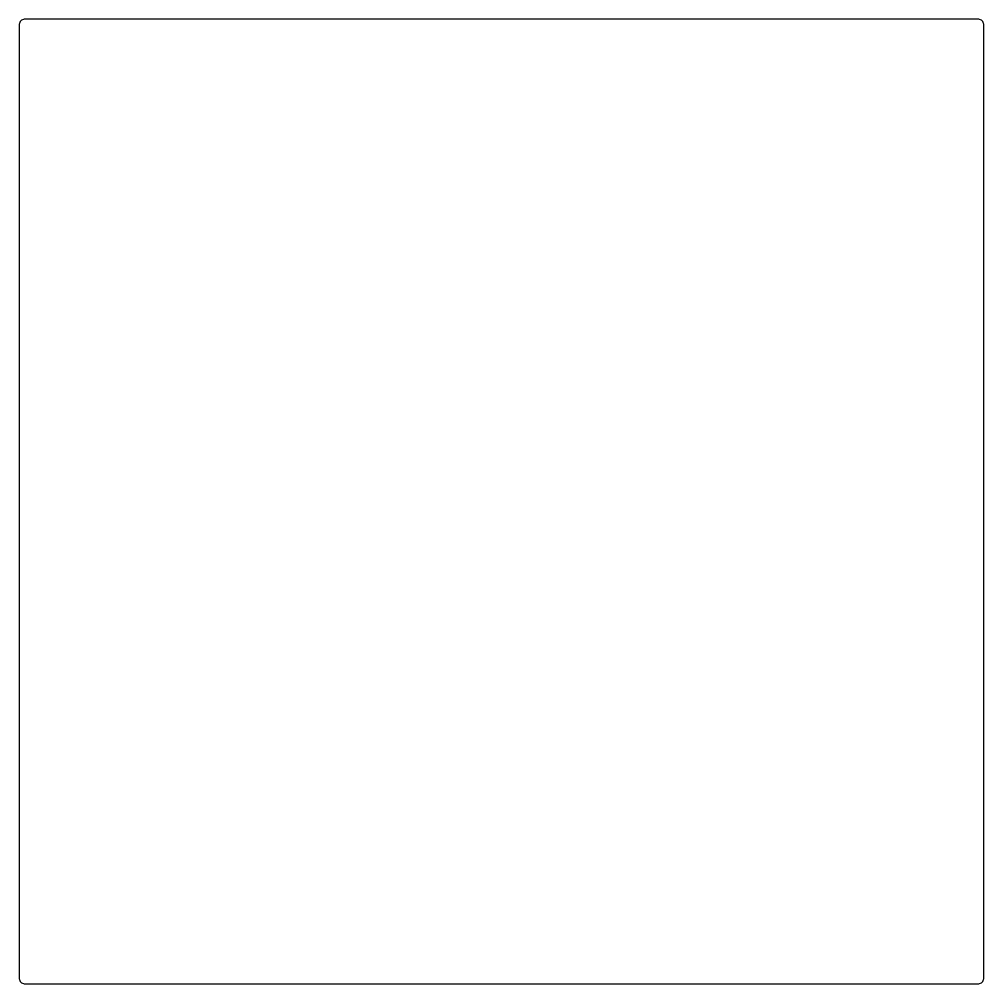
# Model space of a CAD drawing. Header units: millimetres. Extents: x -191 to 192, y -182 to 202.
import ezdxf

# ---------------------------------------------------------------- set-up
doc = ezdxf.new("R2010")
doc.units = ezdxf.units.MM
doc.layers.get('0').update_dxf_attribs({"linetype": 'CONTINUOUS'})

msp = doc.modelspace()

# ---------------------------------------------------------------- linework, layer by layer
msp.add_lwpolyline([(189.5, 201.5), (-189.5, 201.5, 0.414214), (-191.5, 199.5), (-191.5, -179.5, 0.414214), (-189.5, -181.5), (189.5, -181.5, 0.414214), (191.5, -179.5), (191.5, 199.5, 0.414214)], format="xyb", close=True)

doc.saveas('drawing.dxf')
